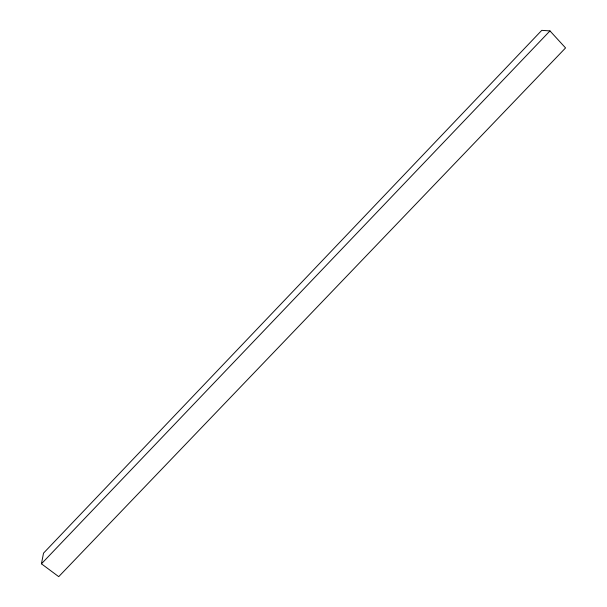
<?xml version="1.0" encoding="UTF-8"?>
<svg xmlns="http://www.w3.org/2000/svg" width="607" height="607" viewBox="0 0 607 607"><rect width="100%" height="100%" fill="white"/><g stroke="black" fill="none" stroke-linecap="round" stroke-linejoin="round"><path stroke-width="0.91" d="M41.443 563.812L43.514 553.152L541.763 30.35L549.965 30.911L565.557 47.923L58.72 576.65L41.443 563.812L549.965 30.911"/></g></svg>
